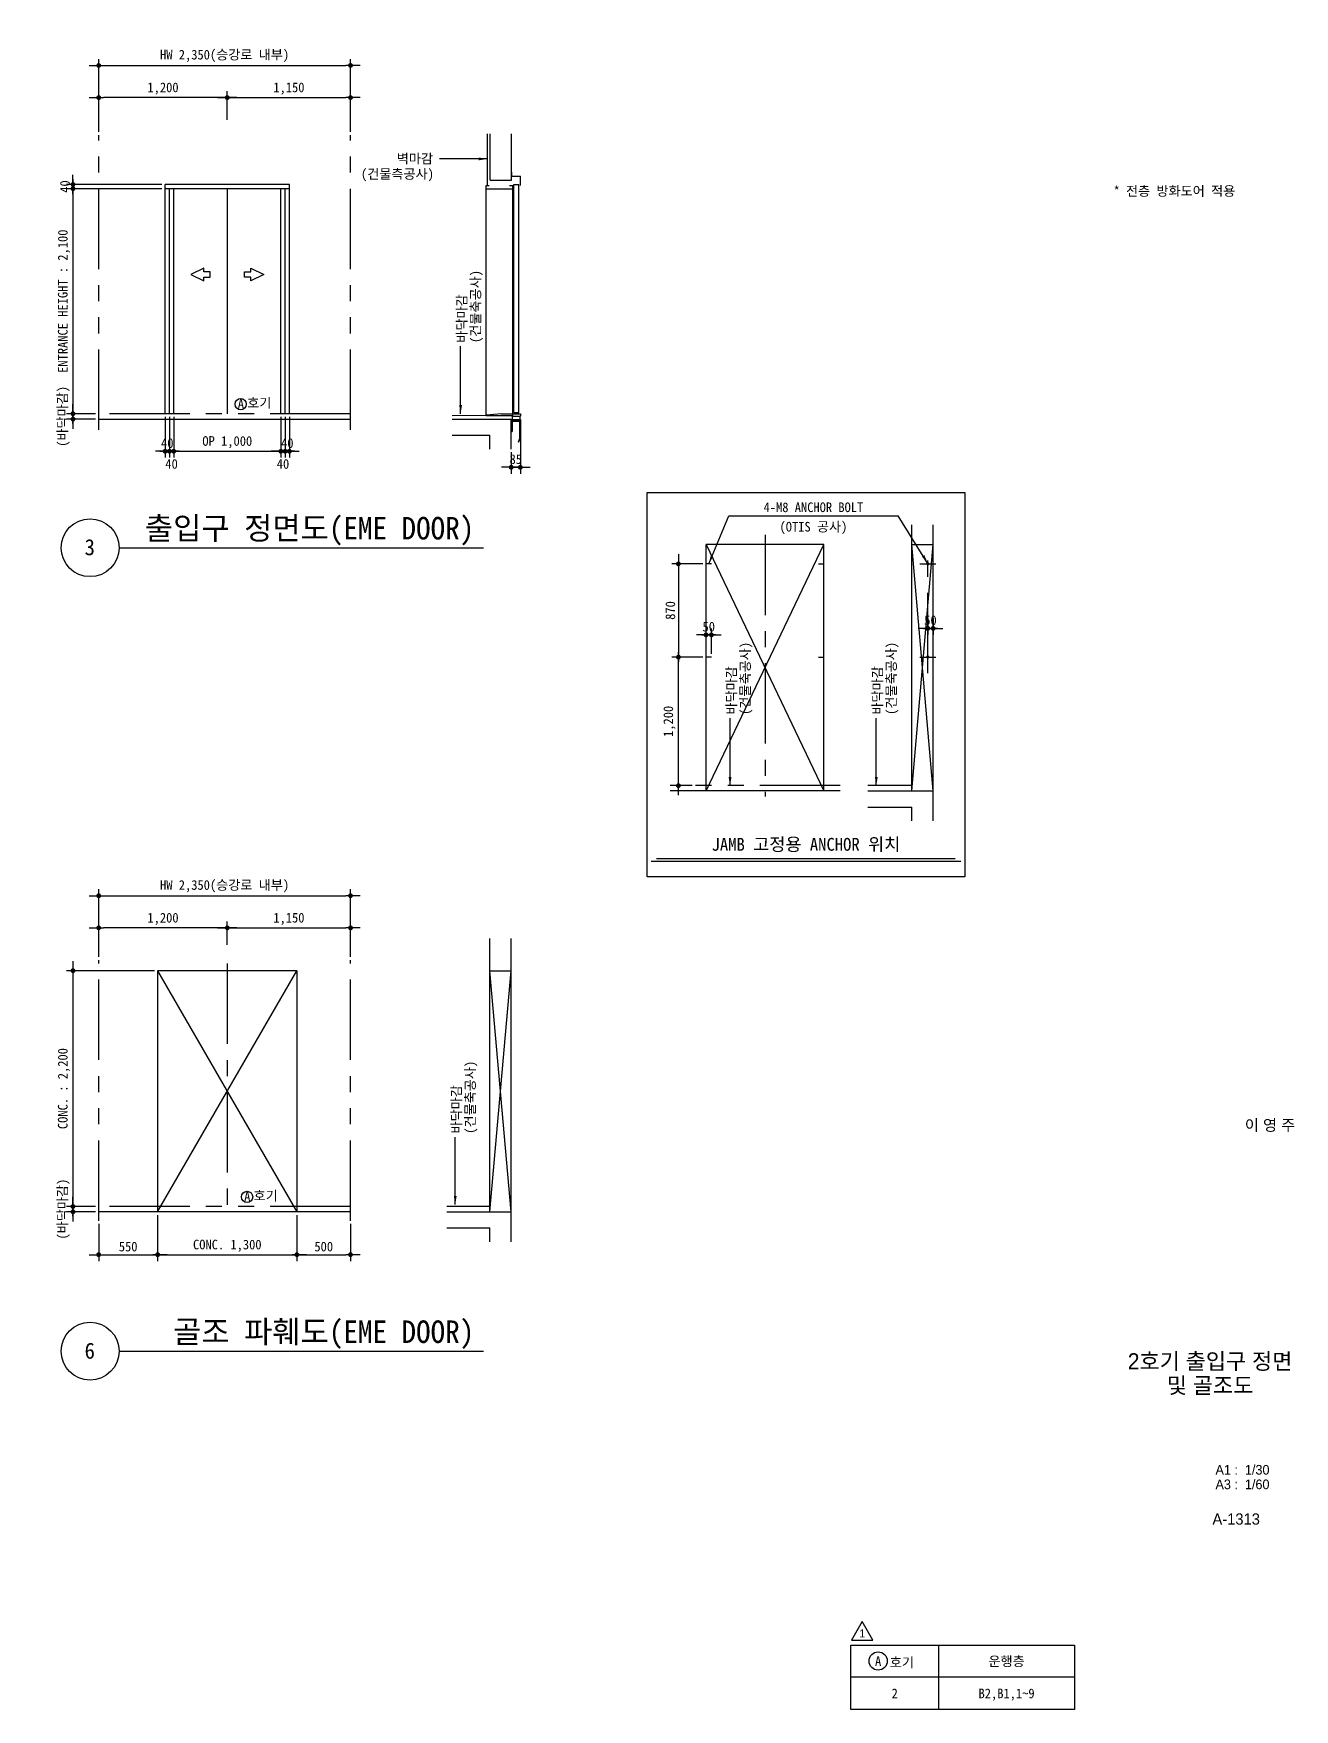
# Model space of a CAD drawing. Extents: x -9109 to 174251, y 57759 to 115528.
# Drawn here: x 87123 to 98890, y 80978 to 96618 of the extents above; entities that cross this region are included whole.
import ezdxf
from ezdxf.enums import TextEntityAlignment as Align

# ---------------------------------------------------------------- set-up
doc = ezdxf.new("R2010")
doc.units = 0
doc.header["$LTSCALE"] = 600
doc.header["$MEASUREMENT"] = 0
doc.linetypes.add('CENTER', pattern=[2, 1.25, -0.25, 0.25, -0.25])
doc.linetypes.add('PHANTOM', pattern=[2.5, 1.25, -0.25, 0.25, -0.25, 0.25, -0.25])
doc.layers.get('0').update_dxf_attribs({"linetype": 'CONTINUOUS'})
for name, color, linetype in [('1', 3, 'CONTINUOUS'), ('3', 1, 'CENTER'), ('4', 6, 'PHANTOM'), ('A-BORD-TEXT', 3, 'CONTINUOUS'), ('A-DIMS', 7, 'CONTINUOUS')]:
    doc.layers.add(name, color=color, linetype=linetype)
for name, color, linetype, lineweight in [('A-MKXS-LEAD', 7, 'CONTINUOUS', 25), ('A-XXXX-SYMB', 7, 'CONTINUOUS', 25), ('A-XXXX-TABL', 7, 'CONTINUOUS', 25), ('A-XXXX-TXT1', 3, 'CONTINUOUS', 25), ('A-XXXX-TXT2', 3, 'CONTINUOUS', 25)]:
    doc.layers.add(name, color=color, linetype=linetype, lineweight=lineweight)
doc.styles.add('HY울릉도L', font='')
doc.styles.add('OTIS', font='')
doc.styles.add('굴림', font='')
doc.styles.add('돋움', font='')
doc.styles.add('돋움체', font='')
doc.styles.add('맑은고딕', font='')
doc.styles.get('HY울릉도L').set_extended_font_data('Dotum')
doc.styles.get('OTIS').set_extended_font_data('Dotum')
doc.styles.get('굴림').set_extended_font_data('Dotum')
doc.styles.get('돋움').set_extended_font_data('DotumChe')
doc.styles.get('돋움체').set_extended_font_data('DotumChe')
doc.styles.get('맑은고딕').set_extended_font_data('Dotum')
doc.dimstyles.new('CDIM', dxfattribs={"dimtxt": 3, "dimasz": 1.5, "dimexe": 2, "dimexo": 1, "dimgap": 1, "dimtad": 1, "dimdec": 0, "dimrnd": 0.5, "dimzin": 0, "dimdsep": 32, "dimlunit": 6, "dimtxsty": 'HY울릉도L', "dimblk1": '_CIDOT', "dimblk2": '_CIDOT', "dimsah": 1, "dimcen": 5.5, "dimclrd": 2, "dimclre": 2, "dimclrt": 7, "dimadec": 0, "dimazin": 0, "dimtfac": 1, "dimtdec": 0, "dimtix": 1, "dimtmove": 2, "dimatfit": 1, "dimldrblk": '_CIDOT', "dimfxl": 1, "dimtolj": 1, "dimtzin": 0, "dimlwd": -1, "dimarcsym": 0})
doc.dimstyles.new('OTIS', dxfattribs={"dimscale": 100, "dimtxt": 2.25, "dimasz": 2, "dimexe": 0.8, "dimexo": 0.8, "dimgap": 0.7, "dimtad": 1, "dimdsep": 46, "dimtxsty": '굴림', "dimblk": 'DOT', "dimcen": 0, "dimclrd": 3, "dimclre": 3, "dimclrt": 3, "dimadec": 0, "dimazin": 0, "dimtfac": 1, "dimtmove": 0, "dimatfit": 3, "dimfxl": 1, "dimtolj": 1, "dimarcsym": 0})

# ---------------------------------------------------------------- blocks, each defined once
blk = doc.blocks.new('_CIDOT')
at = {"color": 0, "linetype": 'ByBlock'}
blk.add_line((2, 0), (-1, 0), dxfattribs=at)
at = {"color": 0, "linetype": 'ByBlock', "const_width": 0.5}
blk.add_lwpolyline([(-0.25, 0, 1), (0.25, 0, 1)], format="xyb", close=True, dxfattribs=at)
blk = doc.blocks.new('*D90')
at = {"layer": 'A-DIMS', "lineweight": -2, "transparency": 16777216}
for p, q in [((88251, 87872), (87431, 87872)), ((87701, 85672), (87431, 85672))]:
    blk.add_line(p, q, dxfattribs=at)
at = {"layer": 'A-DIMS', "transparency": 16777216}
blk.add_line((87491, 87827), (87491, 85717), dxfattribs=at)
at = {"layer": 'A-DIMS', "transparency": 16777216, "xscale": 45, "yscale": 45, "zscale": 45}
for p, rotation in [((87491, 87872), 90), ((87491, 85672), 270)]:
    blk.add_blockref('_CIDOT', p, dxfattribs=dict(at, rotation=rotation))
at = {"layer": 'A-DIMS', "color": 3, "transparency": 16777216, "insert": (87407, 86772), "char_height": 90, "attachment_point": 5, "rotation": 90, "style": '돋움체'}
blk.add_mtext('\\A1;CONC. : 2,200', dxfattribs=at)
blk = doc.blocks.new('*D91')
at = {"layer": 'A-DIMS', "lineweight": -2, "transparency": 16777216}
for p, q in [((88321, 95170), (87431, 95170)), ((87701, 93070), (87431, 93070))]:
    blk.add_line(p, q, dxfattribs=at)
at = {"layer": 'A-DIMS', "transparency": 16777216}
blk.add_line((87491, 95125), (87491, 93115), dxfattribs=at)
at = {"layer": 'A-DIMS', "transparency": 16777216, "xscale": 45, "yscale": 45, "zscale": 45}
for p, rotation in [((87491, 95170), 90), ((87491, 93070), 270)]:
    blk.add_blockref('_CIDOT', p, dxfattribs=dict(at, rotation=rotation))
at = {"layer": 'A-DIMS', "color": 3, "transparency": 16777216, "insert": (87407, 94120), "char_height": 90, "attachment_point": 5, "rotation": 90, "style": '돋움체'}
blk.add_mtext('\\A1;ENTRANCE HEIGHT : 2,100', dxfattribs=at)
blk = doc.blocks.new('*D92')
at = {"layer": 'A-DIMS', "lineweight": -2, "transparency": 16777216}
for p, q in [((88281, 85592), (88281, 85162)), ((89581, 85592), (89581, 85162))]:
    blk.add_line(p, q, dxfattribs=at)
at = {"layer": 'A-DIMS', "transparency": 16777216}
blk.add_line((88326, 85222), (89536, 85222), dxfattribs=at)
at = {"layer": 'A-DIMS', "transparency": 16777216, "xscale": 45, "yscale": 45, "zscale": 45, "rotation": 180}
blk.add_blockref('_CIDOT', (88281, 85222), dxfattribs=at)
at = {"layer": 'A-DIMS', "transparency": 16777216, "xscale": 45, "yscale": 45, "zscale": 45}
blk.add_blockref('_CIDOT', (89581, 85222), dxfattribs=at)
at = {"layer": 'A-DIMS', "color": 3, "transparency": 16777216, "insert": (88931, 85305), "char_height": 90, "attachment_point": 5, "style": '돋움체'}
blk.add_mtext('\\A1;CONC. 1,300', dxfattribs=at)
blk = doc.blocks.new('*D93')
at = {"layer": 'A-DIMS', "lineweight": -2, "transparency": 16777216}
for p, q in [((87731, 95700), (87731, 96080)), ((88931, 95814), (88931, 96080))]:
    blk.add_line(p, q, dxfattribs=at)
at = {"layer": 'A-DIMS', "transparency": 16777216}
blk.add_line((88886, 96020), (87776, 96020), dxfattribs=at)
at = {"layer": 'A-DIMS', "transparency": 16777216, "xscale": 45, "yscale": 45, "zscale": 45, "rotation": 180}
blk.add_blockref('_CIDOT', (87731, 96020), dxfattribs=at)
at = {"layer": 'A-DIMS', "transparency": 16777216, "xscale": 45, "yscale": 45, "zscale": 45}
blk.add_blockref('_CIDOT', (88931, 96020), dxfattribs=at)
at = {"layer": 'A-DIMS', "color": 3, "transparency": 16777216, "insert": (88331, 96104), "char_height": 90, "attachment_point": 5, "style": '돋움체'}
blk.add_mtext('\\A1;1,200', dxfattribs=at)
blk = doc.blocks.new('*D94')
at = {"layer": 'A-DIMS', "lineweight": -2, "transparency": 16777216}
for p, q in [((88931, 95814), (88931, 96080)), ((90081, 95700), (90081, 96080))]:
    blk.add_line(p, q, dxfattribs=at)
at = {"layer": 'A-DIMS', "transparency": 16777216}
blk.add_line((88976, 96020), (90036, 96020), dxfattribs=at)
at = {"layer": 'A-DIMS', "transparency": 16777216, "xscale": 45, "yscale": 45, "zscale": 45, "rotation": 180}
blk.add_blockref('_CIDOT', (88931, 96020), dxfattribs=at)
at = {"layer": 'A-DIMS', "transparency": 16777216, "xscale": 45, "yscale": 45, "zscale": 45}
blk.add_blockref('_CIDOT', (90081, 96020), dxfattribs=at)
at = {"layer": 'A-DIMS', "color": 3, "transparency": 16777216, "insert": (89506, 96104), "char_height": 90, "attachment_point": 5, "style": '돋움체'}
blk.add_mtext('\\A1;1,150', dxfattribs=at)
blk = doc.blocks.new('*D95')
at = {"layer": 'A-DIMS', "lineweight": -2, "transparency": 16777216}
for p, q in [((87731, 95700), (87731, 96380)), ((90081, 95700), (90081, 96380))]:
    blk.add_line(p, q, dxfattribs=at)
at = {"layer": 'A-DIMS', "transparency": 16777216}
blk.add_line((87776, 96320), (90036, 96320), dxfattribs=at)
at = {"layer": 'A-DIMS', "transparency": 16777216, "xscale": 45, "yscale": 45, "zscale": 45, "rotation": 180}
blk.add_blockref('_CIDOT', (87731, 96320), dxfattribs=at)
at = {"layer": 'A-DIMS', "transparency": 16777216, "xscale": 45, "yscale": 45, "zscale": 45}
blk.add_blockref('_CIDOT', (90081, 96320), dxfattribs=at)
at = {"layer": 'A-DIMS', "color": 3, "transparency": 16777216, "insert": (88906, 96409), "char_height": 90, "attachment_point": 5, "style": '돋움체'}
blk.add_mtext('\\A1;HW 2,350(승강로 내부)', dxfattribs=at)
blk = doc.blocks.new('*D96')
at = {"layer": 'A-DIMS', "lineweight": -2, "transparency": 16777216}
for p, q in [((87731, 88002), (87731, 88332)), ((88931, 88115), (88931, 88332))]:
    blk.add_line(p, q, dxfattribs=at)
at = {"layer": 'A-DIMS', "transparency": 16777216}
blk.add_line((88886, 88272), (87776, 88272), dxfattribs=at)
at = {"layer": 'A-DIMS', "transparency": 16777216, "xscale": 45, "yscale": 45, "zscale": 45, "rotation": 180}
blk.add_blockref('_CIDOT', (87731, 88272), dxfattribs=at)
at = {"layer": 'A-DIMS', "transparency": 16777216, "xscale": 45, "yscale": 45, "zscale": 45}
blk.add_blockref('_CIDOT', (88931, 88272), dxfattribs=at)
at = {"layer": 'A-DIMS', "color": 3, "transparency": 16777216, "insert": (88331, 88355), "char_height": 90, "attachment_point": 5, "style": '돋움체'}
blk.add_mtext('\\A1;1,200', dxfattribs=at)
blk = doc.blocks.new('*D97')
at = {"layer": 'A-DIMS', "lineweight": -2, "transparency": 16777216}
for p, q in [((88931, 88115), (88931, 88332)), ((90081, 88002), (90081, 88332))]:
    blk.add_line(p, q, dxfattribs=at)
at = {"layer": 'A-DIMS', "transparency": 16777216}
blk.add_line((88976, 88272), (90036, 88272), dxfattribs=at)
at = {"layer": 'A-DIMS', "transparency": 16777216, "xscale": 45, "yscale": 45, "zscale": 45, "rotation": 180}
blk.add_blockref('_CIDOT', (88931, 88272), dxfattribs=at)
at = {"layer": 'A-DIMS', "transparency": 16777216, "xscale": 45, "yscale": 45, "zscale": 45}
blk.add_blockref('_CIDOT', (90081, 88272), dxfattribs=at)
at = {"layer": 'A-DIMS', "color": 3, "transparency": 16777216, "insert": (89506, 88355), "char_height": 90, "attachment_point": 5, "style": '돋움체'}
blk.add_mtext('\\A1;1,150', dxfattribs=at)
blk = doc.blocks.new('*D98')
at = {"layer": 'A-DIMS', "lineweight": -2, "transparency": 16777216}
for p, q in [((87731, 88002), (87731, 88632)), ((90081, 88002), (90081, 88632))]:
    blk.add_line(p, q, dxfattribs=at)
at = {"layer": 'A-DIMS', "transparency": 16777216}
blk.add_line((87776, 88572), (90036, 88572), dxfattribs=at)
at = {"layer": 'A-DIMS', "transparency": 16777216, "xscale": 45, "yscale": 45, "zscale": 45, "rotation": 180}
blk.add_blockref('_CIDOT', (87731, 88572), dxfattribs=at)
at = {"layer": 'A-DIMS', "transparency": 16777216, "xscale": 45, "yscale": 45, "zscale": 45}
blk.add_blockref('_CIDOT', (90081, 88572), dxfattribs=at)
at = {"layer": 'A-DIMS', "color": 3, "transparency": 16777216, "insert": (88906, 88660), "char_height": 90, "attachment_point": 5, "style": '돋움체'}
blk.add_mtext('\\A1;HW 2,350(승강로 내부)', dxfattribs=at)
blk = doc.blocks.new('*D99')
at = {"layer": 'A-DIMS', "lineweight": -2, "transparency": 16777216}
for p, q in [((88281, 85592), (88281, 85162)), ((87731, 85509), (87731, 85162))]:
    blk.add_line(p, q, dxfattribs=at)
at = {"layer": 'A-DIMS', "transparency": 16777216}
blk.add_line((87776, 85222), (88236, 85222), dxfattribs=at)
at = {"layer": 'A-DIMS', "transparency": 16777216, "xscale": 45, "yscale": 45, "zscale": 45, "rotation": 180}
blk.add_blockref('_CIDOT', (87731, 85222), dxfattribs=at)
at = {"layer": 'A-DIMS', "transparency": 16777216, "xscale": 45, "yscale": 45, "zscale": 45}
blk.add_blockref('_CIDOT', (88281, 85222), dxfattribs=at)
at = {"layer": 'A-DIMS', "color": 3, "transparency": 16777216, "insert": (88006, 85297), "char_height": 90, "attachment_point": 5, "style": '돋움체'}
blk.add_mtext('\\A1;550', dxfattribs=at)
blk = doc.blocks.new('*D100')
at = {"layer": 'A-DIMS', "lineweight": -2, "transparency": 16777216}
for p, q in [((89581, 85592), (89581, 85162)), ((90081, 85509), (90081, 85162))]:
    blk.add_line(p, q, dxfattribs=at)
at = {"layer": 'A-DIMS', "transparency": 16777216}
blk.add_line((89626, 85222), (90036, 85222), dxfattribs=at)
at = {"layer": 'A-DIMS', "transparency": 16777216, "xscale": 45, "yscale": 45, "zscale": 45, "rotation": 180}
blk.add_blockref('_CIDOT', (89581, 85222), dxfattribs=at)
at = {"layer": 'A-DIMS', "transparency": 16777216, "xscale": 45, "yscale": 45, "zscale": 45}
blk.add_blockref('_CIDOT', (90081, 85222), dxfattribs=at)
at = {"layer": 'A-DIMS', "color": 3, "transparency": 16777216, "insert": (89831, 85297), "char_height": 90, "attachment_point": 5, "style": '돋움체'}
blk.add_mtext('\\A1;500', dxfattribs=at)
blk = doc.blocks.new('*D101')
at = {"layer": 'A-DIMS', "lineweight": -2, "transparency": 16777216}
for p, q in [((88431, 93040), (88431, 92660)), ((89431, 93040), (89431, 92660))]:
    blk.add_line(p, q, dxfattribs=at)
at = {"layer": 'A-DIMS', "transparency": 16777216}
blk.add_line((88476, 92720), (89386, 92720), dxfattribs=at)
at = {"layer": 'A-DIMS', "transparency": 16777216, "xscale": 45, "yscale": 45, "zscale": 45, "rotation": 180}
blk.add_blockref('_CIDOT', (88431, 92720), dxfattribs=at)
at = {"layer": 'A-DIMS', "transparency": 16777216, "xscale": 45, "yscale": 45, "zscale": 45}
blk.add_blockref('_CIDOT', (89431, 92720), dxfattribs=at)
at = {"layer": 'A-DIMS', "color": 3, "transparency": 16777216, "insert": (88931, 92804), "char_height": 90, "attachment_point": 5, "style": '돋움체'}
blk.add_mtext('\\A1;OP 1,000', dxfattribs=at)
blk = doc.blocks.new('*D102')
at = {"layer": 'A-DIMS', "lineweight": -2, "transparency": 16777216}
for p, q in [((88351, 93040), (88351, 92660)), ((88391, 93040), (88391, 92660))]:
    blk.add_line(p, q, dxfattribs=at)
at = {"layer": 'A-DIMS', "transparency": 16777216}
for p, q in [((88306, 92720), (88261, 92720)), ((88391, 92720), (88351, 92720)), ((88436, 92720), (88481, 92720))]:
    blk.add_line(p, q, dxfattribs=at)
at = {"layer": 'A-DIMS', "transparency": 16777216, "xscale": 45, "yscale": 45, "zscale": 45, "rotation": 180}
blk.add_blockref('_CIDOT', (88391, 92720), dxfattribs=at)
at = {"layer": 'A-DIMS', "transparency": 16777216, "xscale": 45, "yscale": 45, "zscale": 45}
blk.add_blockref('_CIDOT', (88351, 92720), dxfattribs=at)
at = {"layer": 'A-DIMS', "color": 3, "transparency": 16777216, "insert": (88371, 92795), "char_height": 90, "attachment_point": 5, "style": '돋움체'}
blk.add_mtext('\\A1;40', dxfattribs=at)
blk = doc.blocks.new('*D157')
at = {"layer": 'A-DIMS', "lineweight": -2, "transparency": 16777216}
for p, q in [((88391, 93040), (88391, 92660)), ((88431, 93040), (88431, 92660))]:
    blk.add_line(p, q, dxfattribs=at)
at = {"layer": 'A-DIMS', "transparency": 16777216}
for p, q in [((88346, 92720), (88301, 92720)), ((88391, 92720), (88431, 92720)), ((88476, 92720), (88521, 92720))]:
    blk.add_line(p, q, dxfattribs=at)
at = {"layer": 'A-DIMS', "transparency": 16777216, "xscale": 45, "yscale": 45, "zscale": 45, "rotation": 180}
blk.add_blockref('_CIDOT', (88431, 92720), dxfattribs=at)
at = {"layer": 'A-DIMS', "transparency": 16777216, "xscale": 45, "yscale": 45, "zscale": 45}
blk.add_blockref('_CIDOT', (88391, 92720), dxfattribs=at)
at = {"layer": 'A-DIMS', "color": 3, "transparency": 16777216, "insert": (88411, 92601), "char_height": 90, "attachment_point": 5, "style": '돋움체'}
blk.add_mtext('\\A1;40', dxfattribs=at)
blk = doc.blocks.new('*D158')
at = {"layer": 'A-DIMS', "lineweight": -2, "transparency": 16777216}
for p, q in [((89471, 93040), (89471, 92660)), ((89511, 93040), (89511, 92660))]:
    blk.add_line(p, q, dxfattribs=at)
at = {"layer": 'A-DIMS', "transparency": 16777216}
for p, q in [((89426, 92720), (89381, 92720)), ((89471, 92720), (89511, 92720)), ((89556, 92720), (89601, 92720))]:
    blk.add_line(p, q, dxfattribs=at)
at = {"layer": 'A-DIMS', "transparency": 16777216, "xscale": 45, "yscale": 45, "zscale": 45, "rotation": 180}
blk.add_blockref('_CIDOT', (89511, 92720), dxfattribs=at)
at = {"layer": 'A-DIMS', "transparency": 16777216, "xscale": 45, "yscale": 45, "zscale": 45}
blk.add_blockref('_CIDOT', (89471, 92720), dxfattribs=at)
at = {"layer": 'A-DIMS', "color": 3, "transparency": 16777216, "insert": (89491, 92795), "char_height": 90, "attachment_point": 5, "style": '돋움체'}
blk.add_mtext('\\A1;40', dxfattribs=at)
blk = doc.blocks.new('*D159')
at = {"layer": 'A-DIMS', "lineweight": -2, "transparency": 16777216}
for p, q in [((89431, 93040), (89431, 92660)), ((89471, 93040), (89471, 92660))]:
    blk.add_line(p, q, dxfattribs=at)
at = {"layer": 'A-DIMS', "transparency": 16777216}
for p, q in [((89386, 92720), (89341, 92720)), ((89471, 92720), (89431, 92720)), ((89516, 92720), (89561, 92720))]:
    blk.add_line(p, q, dxfattribs=at)
at = {"layer": 'A-DIMS', "transparency": 16777216, "xscale": 45, "yscale": 45, "zscale": 45, "rotation": 180}
blk.add_blockref('_CIDOT', (89471, 92720), dxfattribs=at)
at = {"layer": 'A-DIMS', "transparency": 16777216, "xscale": 45, "yscale": 45, "zscale": 45}
blk.add_blockref('_CIDOT', (89431, 92720), dxfattribs=at)
at = {"layer": 'A-DIMS', "color": 3, "transparency": 16777216, "insert": (89451, 92601), "char_height": 90, "attachment_point": 5, "style": '돋움체'}
blk.add_mtext('\\A1;40', dxfattribs=at)
blk = doc.blocks.new('*D160')
at = {"layer": 'A-DIMS', "lineweight": -2, "transparency": 16777216}
for p, q in [((87701, 93070), (87431, 93070)), ((87701, 93020), (87431, 93020))]:
    blk.add_line(p, q, dxfattribs=at)
at = {"layer": 'A-DIMS', "transparency": 16777216}
for p, q in [((87491, 93115), (87491, 93160)), ((87491, 93070), (87491, 93020)), ((87491, 92975), (87491, 92930))]:
    blk.add_line(p, q, dxfattribs=at)
at = {"layer": 'A-DIMS', "transparency": 16777216, "xscale": 45, "yscale": 45, "zscale": 45}
for p, rotation in [((87491, 93070), 270), ((87491, 93020), 90)]:
    blk.add_blockref('_CIDOT', p, dxfattribs=dict(at, rotation=rotation))
at = {"layer": 'A-DIMS', "color": 3, "transparency": 16777216, "insert": (87404, 93045), "char_height": 90, "attachment_point": 5, "rotation": 90, "style": '돋움체'}
blk.add_mtext('\\A1;(바닥마감)', dxfattribs=at)
blk = doc.blocks.new('*D161')
at = {"layer": 'A-DIMS', "transparency": 16777216}
for p, q in [((87491, 85717), (87491, 85762)), ((87491, 85672), (87491, 85622)), ((87491, 85577), (87491, 85532))]:
    blk.add_line(p, q, dxfattribs=at)
at = {"layer": 'A-DIMS', "lineweight": -2, "transparency": 16777216}
for p, q in [((87701, 85672), (87431, 85672)), ((87701, 85622), (87431, 85622))]:
    blk.add_line(p, q, dxfattribs=at)
at = {"layer": 'A-DIMS', "transparency": 16777216, "xscale": 45, "yscale": 45, "zscale": 45}
for p, rotation in [((87491, 85672), 270), ((87491, 85622), 90)]:
    blk.add_blockref('_CIDOT', p, dxfattribs=dict(at, rotation=rotation))
at = {"layer": 'A-DIMS', "color": 3, "transparency": 16777216, "insert": (87404, 85647), "char_height": 90, "attachment_point": 5, "rotation": 90, "style": '돋움체'}
blk.add_mtext('\\A1;(바닥마감)', dxfattribs=at)
blk = doc.blocks.new('방향')
at = {"layer": '1'}
blk.add_lwpolyline([(-220, 25), (-220, 60), (-340, 0), (-220, -60), (-220, -25), (-160, -25), (-160, 25)], close=True, dxfattribs=at)
blk = doc.blocks.new('*D162')
at = {"layer": 'A-DIMS', "transparency": 16777216}
for p, q in [((87491, 95255), (87491, 95300)), ((87491, 95170), (87491, 95210)), ((87491, 95125), (87491, 95080))]:
    blk.add_line(p, q, dxfattribs=at)
at = {"layer": 'A-DIMS', "lineweight": -2, "transparency": 16777216}
for p, q in [((88321, 95210), (87431, 95210)), ((88321, 95170), (87431, 95170))]:
    blk.add_line(p, q, dxfattribs=at)
at = {"layer": 'A-DIMS', "transparency": 16777216, "xscale": 45, "yscale": 45, "zscale": 45}
for p, rotation in [((87491, 95170), 90), ((87491, 95210), 270)]:
    blk.add_blockref('_CIDOT', p, dxfattribs=dict(at, rotation=rotation))
at = {"layer": 'A-DIMS', "color": 3, "transparency": 16777216, "insert": (87416, 95190), "char_height": 90, "attachment_point": 5, "rotation": 90, "style": '돋움체'}
blk.add_mtext('\\A1;40', dxfattribs=at)
blk = doc.blocks.new('*D163')
at = {"layer": 'A-DIMS', "lineweight": -2, "transparency": 16777216}
for p, q in [((91666, 93016), (91666, 92510)), ((91581, 92710), (91581, 92510))]:
    blk.add_line(p, q, dxfattribs=at)
at = {"layer": 'A-DIMS', "transparency": 16777216}
for p, q in [((91536, 92570), (91491, 92570)), ((91666, 92570), (91581, 92570)), ((91711, 92570), (91756, 92570))]:
    blk.add_line(p, q, dxfattribs=at)
at = {"layer": 'A-DIMS', "transparency": 16777216, "xscale": 45, "yscale": 45, "zscale": 45}
blk.add_blockref('_CIDOT', (91581, 92570), dxfattribs=at)
at = {"layer": 'A-DIMS', "transparency": 16777216, "xscale": 45, "yscale": 45, "zscale": 45, "rotation": 180}
blk.add_blockref('_CIDOT', (91666, 92570), dxfattribs=at)
at = {"layer": 'A-DIMS', "color": 3, "transparency": 16777216, "insert": (91623, 92645), "char_height": 90, "attachment_point": 5, "style": '돋움체'}
blk.add_mtext('\\A1;85', dxfattribs=at)
blk = doc.blocks.new('*D1010')
at = {"layer": 'A-DIMS', "lineweight": -2, "transparency": 16777216}
for p, q in [((93369, 90799), (93081, 90799)), ((93269, 89599), (93081, 89599))]:
    blk.add_line(p, q, dxfattribs=at)
at = {"layer": 'A-DIMS', "transparency": 16777216}
blk.add_line((93141, 89644), (93141, 90754), dxfattribs=at)
at = {"layer": 'A-DIMS', "transparency": 16777216, "xscale": 45, "yscale": 45, "zscale": 45}
for p, rotation in [((93141, 90799), 90), ((93141, 89599), 270)]:
    blk.add_blockref('_CIDOT', p, dxfattribs=dict(at, rotation=rotation))
at = {"layer": 'A-DIMS', "color": 3, "transparency": 16777216, "insert": (93058, 90199), "char_height": 90, "attachment_point": 5, "rotation": 90, "style": '돋움체'}
blk.add_mtext('\\A1;1,200', dxfattribs=at)
blk = doc.blocks.new('*D1011')
at = {"layer": 'A-DIMS', "lineweight": -2, "transparency": 16777216}
for p, q in [((93369, 91669), (93081, 91669)), ((93369, 90799), (93081, 90799))]:
    blk.add_line(p, q, dxfattribs=at)
at = {"layer": 'A-DIMS', "transparency": 16777216}
blk.add_line((93141, 91624), (93141, 90844), dxfattribs=at)
at = {"layer": 'A-DIMS', "transparency": 16777216, "xscale": 45, "yscale": 45, "zscale": 45}
for p, rotation in [((93141, 91669), 90), ((93141, 90799), 270)]:
    blk.add_blockref('_CIDOT', p, dxfattribs=dict(at, rotation=rotation))
at = {"layer": 'A-DIMS', "color": 3, "transparency": 16777216, "insert": (93066, 91234), "char_height": 90, "attachment_point": 5, "rotation": 90, "style": '돋움체'}
blk.add_mtext('\\A1;870', dxfattribs=at)
blk = doc.blocks.new('*D1012')
at = {"layer": 'A-DIMS', "transparency": 16777216}
for p, q in [((95423, 91067), (95378, 91067)), ((95518, 91067), (95468, 91067)), ((95563, 91067), (95608, 91067))]:
    blk.add_line(p, q, dxfattribs=at)
at = {"layer": 'A-DIMS', "lineweight": -2, "transparency": 16777216}
for p, q in [((95468, 91158), (95468, 91007)), ((95518, 91158), (95518, 91007))]:
    blk.add_line(p, q, dxfattribs=at)
at = {"layer": 'A-DIMS', "transparency": 16777216, "xscale": 45, "yscale": 45, "zscale": 45}
blk.add_blockref('_CIDOT', (95468, 91067), dxfattribs=at)
at = {"layer": 'A-DIMS', "transparency": 16777216, "xscale": 45, "yscale": 45, "zscale": 45, "rotation": 180}
blk.add_blockref('_CIDOT', (95518, 91067), dxfattribs=at)
at = {"layer": 'A-DIMS', "color": 3, "transparency": 16777216, "insert": (95493, 91142), "char_height": 90, "attachment_point": 5, "style": '돋움체'}
blk.add_mtext('\\A1;50', dxfattribs=at)
blk = doc.blocks.new('*D1013')
at = {"layer": 'A-DIMS', "lineweight": -2, "transparency": 16777216}
for p, q in [((93399, 90829), (93399, 91066)), ((93449, 90829), (93449, 91066))]:
    blk.add_line(p, q, dxfattribs=at)
at = {"layer": 'A-DIMS', "transparency": 16777216}
for p, q in [((93354, 91006), (93309, 91006)), ((93399, 91006), (93449, 91006)), ((93494, 91006), (93539, 91006))]:
    blk.add_line(p, q, dxfattribs=at)
at = {"layer": 'A-DIMS', "transparency": 16777216, "xscale": 45, "yscale": 45, "zscale": 45}
blk.add_blockref('_CIDOT', (93399, 91006), dxfattribs=at)
at = {"layer": 'A-DIMS', "transparency": 16777216, "xscale": 45, "yscale": 45, "zscale": 45, "rotation": 180}
blk.add_blockref('_CIDOT', (93449, 91006), dxfattribs=at)
at = {"layer": 'A-DIMS', "color": 3, "transparency": 16777216, "insert": (93424, 91082), "char_height": 90, "attachment_point": 5, "style": '돋움체'}
blk.add_mtext('\\A1;50', dxfattribs=at)

msp = doc.modelspace()

# ---------------------------------------------------------------- linework, layer by layer
for p, q in [((91383, 95249.9), (91383, 95683.1)), ((91583, 95249.9), (91583, 95683.1)), ((91584.9, 95285.3), (91584.9, 95325.8)), ((91612.1, 95285.3), (91584.9, 95285.3)), ((91591.7, 95287.4), (91668, 95287.4)), ((91668, 95199.8), (91668, 95287.4)), ((88351, 93069.9), (88351, 95209.9)), ((89511, 95209.9), (88351, 95209.9)), ((89511, 95169.9), (88351, 95169.9)), ((88391, 93069.9), (88391, 95169.9)), ((88431, 93069.9), (88431, 95169.9)), ((88931, 95169.9), (88931, 93069.9)), ((89431, 93069.9), (89431, 95169.9)), ((89471, 93069.9), (89471, 95169.9)), ((89511, 93069.9), (89511, 95209.9)), ((91346, 93052.9), (91346, 95199.9)), ((91346, 95199.9), (91376, 95199.9)), ((91346, 95169.9), (91596, 95169.9)), ((91383, 95249.9), (91583, 95249.9)), ((91566, 95199.9), (91596, 95199.9)), ((91596, 93046.2), (91596, 95199.9)), ((91606, 93080.9), (91606, 95208.9)), ((91606, 95208.9), (91653, 95208.9)), ((91606, 95208.9), (91653, 95208.9)), ((91653, 93080.9), (91653, 95208.9)), ((91596, 93069.9), (91666, 93069.9)), ((87731, 93019.9), (90081, 93019.9)), ((91031, 93019.9), (91581, 93019.9)), ((91347.1, 93054), (91596, 93054)), ((91581, 92739.9), (91581, 93019.9)), ((91588.1, 93007.8), (91659.8, 93007.8)), ((91589, 92991.8), (91589, 92904.1)), ((91597, 92999.8), (91651.6, 92999.8)), ((91658.6, 93007.8), (91658.6, 92834)), ((91659.8, 93046.2), (91659.8, 93007.8)), ((91659.8, 93007.8), (91659.8, 92834)), ((91031, 92869.9), (91381, 92869.9)), ((91381, 92739.9), (91381, 92869.9)), ((91581, 92904.1), (91589, 92904.1)), ((91658.7, 92834.5), (91646.3, 92804)), ((91647.4, 92803.5), (91646.3, 92804)), ((91659.8, 92834), (91647.4, 92803.5)), ((95318.3, 89549.3), (95318.3, 92032.5)), ((95518.3, 89549.3), (95518.3, 92032.5)), ((93399.3, 89549.3), (93399.3, 91849.3)), ((94499.3, 91849.3), (93399.3, 91849.3)), ((94499.3, 89549.3), (94499.3, 91849.3)), ((95318.3, 91849.3), (95518.3, 91849.3)), ((93449.3, 91669.3), (93399.3, 91669.3)), ((94449.3, 91669.3), (94499.3, 91669.3)), ((93449.3, 90799.3), (93399.3, 90799.3)), ((94449.3, 90799.3), (94499.3, 90799.3)), ((94651.1, 89549.3), (93064.1, 89549.3)), ((94910.2, 89549.3), (95518.3, 89549.3)), ((95518.3, 89269.3), (95518.3, 89549.3)), ((94910.2, 89399.3), (95318.3, 89399.3)), ((95318.3, 89269.3), (95318.3, 89399.3)), ((91381, 85621.5), (91381, 88171.5)), ((91581, 85621.5), (91581, 88171.5)), ((88281, 87871.5), (88281, 85621.5)), ((89581, 87871.5), (88281, 87871.5)), ((89581, 87871.5), (89581, 85621.5)), ((91381, 87871.5), (91581, 87871.5)), ((90081, 85621.5), (87731, 85621.5)), ((90981, 85621.5), (91581, 85621.5)), ((91581, 85341.5), (91581, 85621.5)), ((90981, 85471.5), (91381, 85471.5)), ((91381, 85341.5), (91381, 85471.5))]:
    msp.add_line(p, q)
at = {"color": 7}
for p, q in [((91593.2, 93069.9), (91596, 93069.9)), ((91606, 93080.9), (91653, 93080.9)), ((91666, 93069.9), (91666, 93046.2)), ((91588.1, 93046.2), (91588.1, 93007.8)), ((91588.1, 93046.2), (91666, 93046.2)), ((91588.1, 93015.4), (91659.8, 93015.4)), ((91651.6, 93007.8), (91651.6, 92999.8))]:
    msp.add_line(p, q, dxfattribs=at)
at = {"color": 4, "linetype": 'Continuous'}
msp.add_lwpolyline([(94756.4, 81623.2), (94956.4, 81623.2), (94856.4, 81798.2), (94756.4, 81623.2)], dxfattribs=at)
for radius in [16, 8]:
    msp.add_arc((91597, 92991.8), radius, 90, 180)
at = {"layer": '1'}
for p, q in [((93399.3, 89549.3), (94499.3, 91849.3)), ((93399.3, 91849.3), (94499.3, 89549.3)), ((95318.3, 89549.3), (95518.3, 91849.3)), ((95518.3, 89549.3), (95318.3, 91849.3)), ((92887.1, 88894), (95775.1, 88894)), ((92937.1, 88919), (95725.1, 88919)), ((88281, 85621.5), (89581, 87871.5)), ((88281, 87871.5), (89581, 85621.5)), ((91381, 85621.5), (91581, 87871.5)), ((91581, 85621.5), (91381, 87871.5))]:
    msp.add_line(p, q, dxfattribs=at)
at = {"layer": '1', "const_width": 15}
for points in [[(95460.8, 91669.3, 1), (95475.8, 91669.3, 1)], [(95460.8, 90799.3, 1), (95475.8, 90799.3, 1)]]:
    msp.add_lwpolyline(points, format="xyb", close=True, dxfattribs=at)
at = {"layer": '1'}
for centre, radius in [((89055.9, 93159.2), 52.5), ((89115.4, 85760.7), 52.5), ((95005, 81429.6), 85.1)]:
    msp.add_circle(centre, radius, dxfattribs=at)
at = {"layer": '3'}
for p, q in [((93949.3, 91941.1), (93949.3, 89499.3)), ((95393.3, 91669.3), (95543.3, 91669.3)), ((95468.3, 90649.3), (95468.3, 91779.3)), ((95393.3, 90799.3), (95543.3, 90799.3)), ((88931, 87938.6), (88931, 85571.5))]:
    msp.add_line(p, q, dxfattribs=at)
at = {"layer": '4'}
for p, q in [((87731, 92919.9), (87731, 95669.9)), ((90081, 92919.9), (90081, 95669.9)), ((91356.3, 95683.1), (91356.3, 95199.9)), ((90081, 93069.9), (87731, 93069.9)), ((91488.9, 93069.9), (91347.1, 93058.1)), ((91488.9, 93069.9), (91596, 93069.9)), ((91346, 93052.9), (91031, 93051.4)), ((94651.1, 89599.3), (93064.1, 89599.3)), ((95318.3, 89599.3), (94910.2, 89599.3)), ((87731, 85539), (87731, 87971.5)), ((90081, 85539), (90081, 87971.5)), ((90081, 85671.5), (87731, 85671.5)), ((91381, 85671.5), (90981, 85671.5))]:
    msp.add_line(p, q, dxfattribs=at)
at = {"layer": 'A-MKXS-LEAD'}
msp.add_line((93611.5, 92117.2), (95190.7, 92117.2), dxfattribs=at)
at = {"layer": 'A-XXXX-SYMB'}
for p, q in [((87920.8, 91819.9), (91321.5, 91819.9)), ((87920.8, 84321.5), (91321.5, 84321.5))]:
    msp.add_line(p, q, dxfattribs=at)
for centre in [(87650.8, 91819.9), (87650.8, 84321.5)]:
    msp.add_circle(centre, 270, dxfattribs=at)
at = {"layer": 'A-XXXX-TABL'}
for p, q in [((95568.1, 81577.6), (95568.1, 80977.6)), ((96838.9, 81277.6), (94751.4, 81277.6))]:
    msp.add_line(p, q, dxfattribs=at)
for points in [[(92848.3, 92334.3), (95813.8, 92334.3), (95813.8, 88749.2), (92848.3, 88749.2)], [(94751.4, 81577.6), (96838.9, 81577.6), (96838.9, 80977.6), (94751.4, 80977.6)]]:
    msp.add_lwpolyline(points, close=True, dxfattribs=at)

# ---------------------------------------------------------------- block references
at = {"layer": '1'}
msp.add_blockref('방향', (88931, 94369.9), dxfattribs=at)
at = {"layer": '1', "xscale": -1}
msp.add_blockref('방향', (88931, 94369.9), dxfattribs=at)

# ---------------------------------------------------------------- texts
at = {"color": 4, "linetype": 'Continuous', "style": 'OTIS'}
msp.add_text('1', height=75, dxfattribs=at).set_placement((94856.4, 81687.5), align=Align.MIDDLE_CENTER)
at = {"layer": 'A-BORD-TEXT', "style": '맑은고딕'}
msp.add_text('이 영 주', height=105, dxfattribs=at).set_placement((98897.9, 86378.3), align=Align.RIGHT)
at = {"layer": 'A-XXXX-TXT1', "style": '돋움체'}
for s, p in [('출입구 정면도(EME DOOR)', (91235.8, 91833.5)), ('골조 파훼도(EME DOOR)', (91235.8, 84335.1))]:
    msp.add_text(s, height=210, dxfattribs=at).set_placement(p, align=Align.BOTTOM_RIGHT)
for s, p in [('3', (87647.4, 91823.2)), ('6', (87647.4, 84324.7))]:
    msp.add_text(s, height=150, dxfattribs=at).set_placement(p, align=Align.MIDDLE)
at = {"layer": 'A-XXXX-TXT1', "style": '맑은고딕'}
for s, p in [('2호기 출입구 정면', (98102.6, 84227.3)), ('및 골조도', (98102.6, 84002.3))]:
    msp.add_text(s, height=150, dxfattribs=at).set_placement(p, align=Align.MIDDLE_CENTER)
for s, height, p in [('A1 :  1/30', 90, (98657.1, 83169.7)), ('A3 :  1/60', 90, (98657.1, 83033.6)), ('A-1313', 105, (98567.7, 82702.5))]:
    msp.add_text(s, height=height, dxfattribs=at).set_placement(p, align=Align.RIGHT)
at = {"layer": 'A-XXXX-TXT2', "style": '돋움'}
for s, p in [('벽마감', (90512.6, 95406.1)), ('(건물측공사)', (90178.4, 95262.7)), ('* 전층 방화도어 적용', (97201.6, 95103.8)), ('호기', (89116.7, 93125.7)), ('호기', (89176.2, 85727.3)), ('호기', (95113.8, 81372.7))]:
    msp.add_text(s, height=90, dxfattribs=at).set_placement(p)
for s, p in [('(건물축공사)', (91292.4, 93729.8)), ('바닥마감', (91163.7, 93732.5)), ('(건물축공사)', (93808.7, 90259.1)), ('(건물축공사)', (95171.6, 90259.1)), ('바닥마감', (93680, 90261.9)), ('바닥마감', (95043, 90261.9)), ('(건물축공사)', (91242.4, 86349.9)), ('바닥마감', (91113.7, 86352.7))]:
    msp.add_text(s, height=90, rotation=90, dxfattribs=at).set_placement(p)
for s, p in [('A', (89058.1, 93163.5)), ('A', (89117.6, 85765.1)), ('A', (95005, 81429.6)), ('운행층', (96203.5, 81427.6)), ('2', (95159.8, 81127.6)), ('B2,B1,1~9', (96203.5, 81127.6))]:
    msp.add_text(s, height=90, dxfattribs=at).set_placement(p, align=Align.MIDDLE_CENTER)
for s, height, p in [('4-M8 ANCHOR BOLT', 90, (94401.1, 92152)), ('(OTIS 공사)', 90, (94401.1, 91970.5)), ('JAMB 고정용 ANCHOR 위치', 120, (94331.1, 88991.6))]:
    msp.add_text(s, height=height, dxfattribs=at).set_placement(p, align=Align.CENTER)

# ---------------------------------------------------------------- dimensions: what is measured, and where the dimension line sits
at = {"layer": 'A-DIMS'}
for base, p1, p2, text, picture, middle in [((90081, 96319.9), (87731, 95669.9), (90081, 95669.9), 'HW <>(승강로 내부)', '*D95', (88906, 96408.8)), ((89431, 92719.9), (88431, 93069.9), (89431, 93069.9), 'OP <>', '*D101', (88931, 92803.8)), ((90081, 88571.5), (87731, 87971.5), (90081, 87971.5), 'HW <>(승강로 내부)', '*D98', (88906, 88660.4)), ((89581, 85221.5), (88281, 85621.5), (89581, 85621.5), 'CONC. <>', '*D92', (88931, 85305.4))]:
    dim = msp.add_linear_dim(base=base, p1=p1, p2=p2, text=text, dimstyle='CDIM', override={"dimscale": 30, "dimtxsty": '돋움체', "dimclrd": 256, "dimclre": 256, "dimclrt": 3}, dxfattribs=at)
    dim.commit()
    dim.dimension.update_dxf_attribs({"geometry": picture, "text_midpoint": middle})
for base, p1, p2, picture, middle in [((87731, 96019.9), (88931, 95783.9), (87731, 95669.9), '*D93', (88331, 96103.5)), ((88351, 92719.9), (88391, 93069.9), (88351, 93069.9), '*D102', (88371, 92795)), ((91581, 92569.9), (91666, 93046.2), (91581, 92739.9), '*D163', (91623.5, 92645)), ((95468.3, 91067.3), (95518.3, 91187.5), (95468.3, 91187.5), '*D1012', (95493.3, 91142.3)), ((93449.3, 91006.5), (93399.3, 90799.3), (93449.3, 90799.3), '*D1013', (93424.3, 91081.5)), ((87731, 88271.5), (88931, 88085.4), (87731, 87971.5), '*D96', (88331, 88355.1)), ((88281, 85221.5), (87731, 85539), (88281, 85621.5), '*D99', (88006, 85296.6)), ((90081, 85221.5), (89581, 85621.5), (90081, 85539), '*D100', (89831, 85296.6))]:
    dim = msp.add_linear_dim(base=base, p1=p1, p2=p2, dimstyle='CDIM', override={"dimscale": 30, "dimtxsty": '돋움체', "dimclrd": 256, "dimclre": 256, "dimclrt": 3}, dxfattribs=at)
    dim.commit()
    dim.dimension.update_dxf_attribs({"geometry": picture, "text_midpoint": middle})
for base, p1, p2, angle, picture, middle in [((90081, 96019.9), (88931, 95783.9), (90081, 95669.9), 180, '*D94', (89506, 96103.5)), ((87491, 95209.9), (88351, 95169.9), (88351, 95209.9), 90, '*D162', (87415.9, 95189.9)), ((89511, 92719.9), (89471, 93069.9), (89511, 93069.9), 180, '*D158', (89491, 92795)), ((93141.5, 90799.3), (93399.3, 91669.3), (93399.3, 90799.3), 90, '*D1011', (93066.4, 91234.3)), ((93141.5, 90799.3), (93299.3, 89599.3), (93399.3, 90799.3), 90, '*D1010', (93057.9, 90199.3)), ((90081, 88271.5), (88931, 88085.4), (90081, 87971.5), 180, '*D97', (89506, 88355.1))]:
    dim = msp.add_linear_dim(base=base, p1=p1, p2=p2, angle=angle, dimstyle='CDIM', override={"dimscale": 30, "dimtxsty": '돋움체', "dimclrd": 256, "dimclre": 256, "dimclrt": 3}, dxfattribs=at)
    dim.commit()
    dim.dimension.update_dxf_attribs({"geometry": picture, "text_midpoint": middle})
for base, p1, p2, text, picture, middle in [((87491, 93069.9), (88351, 95169.9), (87731, 93069.9), 'ENTRANCE HEIGHT : <>', '*D91', (87407.2, 94119.9)), ((87491, 93019.9), (87731, 93069.9), (87731, 93019.9), '(바닥마감)', '*D160', (87404.3, 93044.9)), ((87491, 85671.5), (88281, 87871.5), (87731, 85671.5), 'CONC. : <>', '*D90', (87407.2, 86771.5)), ((87491, 85621.5), (87731, 85671.5), (87731, 85621.5), '(바닥마감)', '*D161', (87404.3, 85646.5))]:
    dim = msp.add_linear_dim(base=base, p1=p1, p2=p2, angle=90, text=text, dimstyle='CDIM', override={"dimscale": 30, "dimtxsty": '돋움체', "dimclrd": 256, "dimclre": 256, "dimclrt": 3}, dxfattribs=at)
    dim.commit()
    dim.dimension.update_dxf_attribs({"geometry": picture, "text_midpoint": middle})
dim = msp.add_linear_dim(base=(88431, 92719.9), p1=(88391, 93069.9), p2=(88431, 93069.9), dimstyle='CDIM', override={"dimscale": 30, "dimtxsty": '돋움체', "dimclrd": 256, "dimclre": 256, "dimclrt": 3}, dxfattribs=at)
dim.commit()
dim.dimension.update_dxf_attribs({"geometry": '*D157', "text_midpoint": (88411, 92600.9), "dimtype": 160})
dim = msp.add_linear_dim(base=(89431, 92719.9), p1=(89471, 93069.9), p2=(89431, 93069.9), angle=180, dimstyle='CDIM', override={"dimscale": 30, "dimtxsty": '돋움체', "dimclrd": 256, "dimclre": 256, "dimclrt": 3}, dxfattribs=at)
dim.commit()
dim.dimension.update_dxf_attribs({"geometry": '*D159', "text_midpoint": (89451, 92600.9), "dimtype": 160})

# ---------------------------------------------------------------- leaders
at = {"layer": 'A-MKXS-LEAD'}
for points in [[(91356.3, 95448), (90910.9, 95448)], [(91108.4, 93069.9), (91108.4, 93699.9)], [(93424.3, 91669.3), (93611.5, 92117.2)], [(95467.1, 91676.7), (95190.7, 92117.2)], [(93622.9, 89599.3), (93622.9, 90229.2)], [(94987.7, 89599.3), (94987.7, 90229.2)], [(91058.4, 85690.1), (91058.4, 86320)]]:
    msp.add_leader(points, dimstyle='OTIS', override={"dimscale": 40, "dimtad": 0, "dimtxsty": 'OTIS', "dimclrd": 256, "dimatfit": 0}, dxfattribs=at)

doc.saveas('drawing.dxf')
